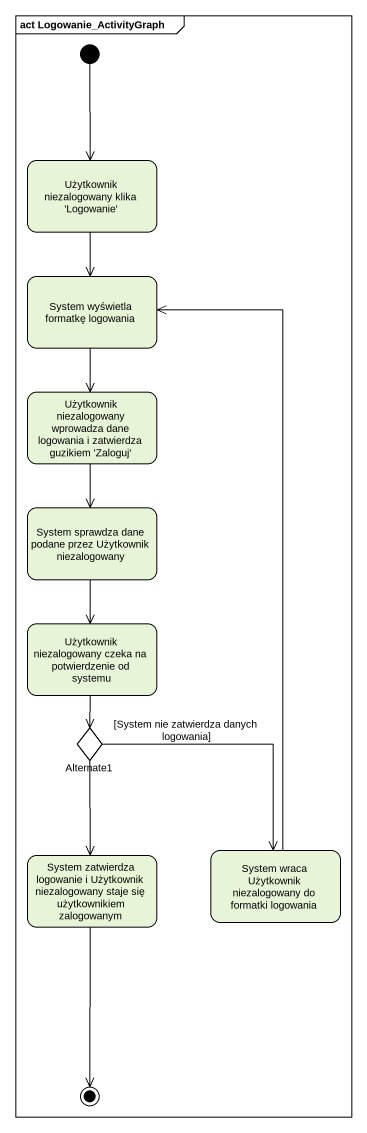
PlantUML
@startuml
mainframe act Logowanie_ActivityGraph
hide empty description
state "Użytkownik niezalogowany klika 'Logowanie'" as Użytkownik_niezalogowany
state "System wyświetla formatkę logowania" as System_wyświetla_formatkę
state "Użytkownik niezalogowany wprowadza dane logowania i zatwierdza guzikiem 'Zaloguj'" as Użytkownik_niezalogowany_2
state "System sprawdza dane podane przez Użytkownik niezalogowany" as System_sprawdza_dane_podane
state "Użytkownik niezalogowany czeka na potwierdzenie od systemu" as Użytkownik_niezalogowany_3
state Alternate1 <<choice>>
state "System zatwierdza logowanie i Użytkownik niezalogowany staje się użytkownikiem zalogowanym" as System_zatwierdza_logowanie
state "System wraca Użytkownik niezalogowany do formatki logowania" as System_wraca_Użytkownik
[*] --> Użytkownik_niezalogowany
Użytkownik_niezalogowany --> System_wyświetla_formatkę
System_wyświetla_formatkę --> Użytkownik_niezalogowany_2
Użytkownik_niezalogowany_2 --> System_sprawdza_dane_podane
System_sprawdza_dane_podane --> Użytkownik_niezalogowany_3
Użytkownik_niezalogowany_3 --> Alternate1
Alternate1 --> System_zatwierdza_logowanie
Alternate1 --> System_wraca_Użytkownik : [System nie zatwierdza danych logowania]
System_wraca_Użytkownik -up-> System_wyświetla_formatkę
System_zatwierdza_logowanie --> [*]
@enduml
